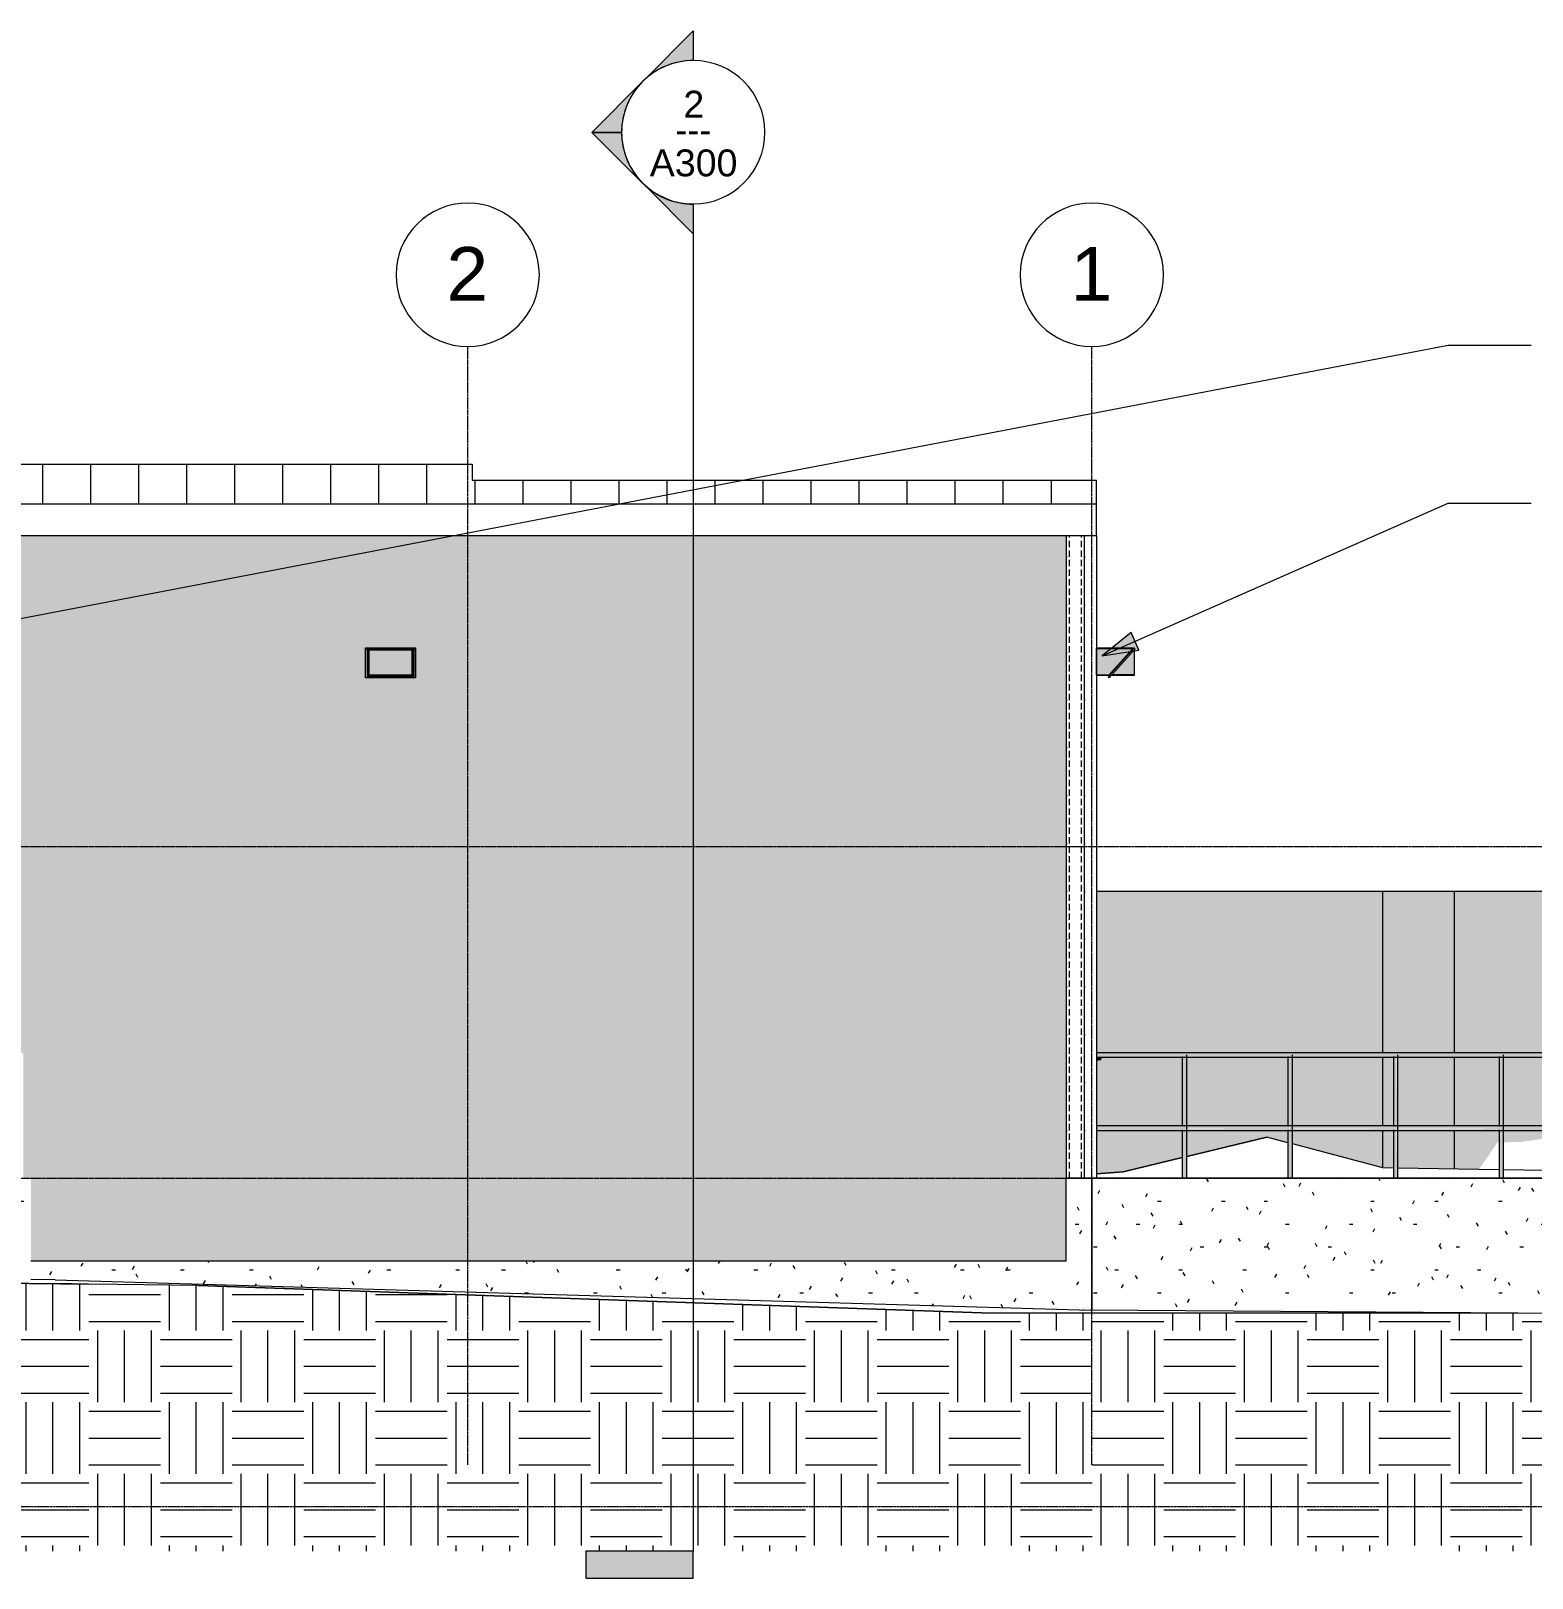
# Model space of a CAD drawing. Header units: inches. Extents: x -4221 to 4014, y -195 to 396.
# Drawn here: x 2982 to 3484, y -134 to 384 of the extents above; entities that cross this region are included whole.
import ezdxf

# ---------------------------------------------------------------- set-up
doc = ezdxf.new("R2010")
doc.units = ezdxf.units.IN
doc.header["$MEASUREMENT"] = 0
doc.linetypes.add('Aligning Line 1_8_', pattern=[0.25, 0.125, -0.125])
doc.linetypes.add('Grid Line 1_2_', pattern=[0.875, 0.5, -0.125, 0.125, -0.125])
for name, color, linetype, lineweight in [('A-DOOR', 31, 'Continuous', 9), ('A-FLOR-HRAL', 11, 'Continuous', 9), ('A-FLOR-LEVL', 51, 'Continuous', 9), ('A-ROOF', 132, 'Continuous', 13), ('A-ROOF-PATT', 132, 'Continuous', 9), ('A-WALL', 113, 'Continuous', 13), ('A-WALL-PATT', 111, 'Continuous', 20), ('C-TOPO', 7, 'Continuous', 9), ('E-LITE-EQPM', 33, 'Continuous', 9), ('G-ANNO-SYMB', 111, 'Aligning Line 1_8_', 9), ('G-ANNO-TEXT', 231, 'Continuous', 9), ('S-FNDN', 32, 'Continuous', 13), ('S-GRID', 1, 'Continuous', 9), ('S-GRID-IDEN', 1, 'Continuous', 9)]:
    doc.layers.add(name, color=color, linetype=linetype, lineweight=lineweight)
doc.styles.add('Arial', font='arial.ttf', dxfattribs={"height": 18})
doc.styles.add('Arial_1', font='arial.ttf', dxfattribs={"height": 9})
doc.styles.add('Century Gothic_1', font='', dxfattribs={"height": 9})
doc.styles.get('Century Gothic_1').set_extended_font_data('Century Gothic')
pattern_1 = [(0, (1273.043, 0), (30.72, 7.68), [1.267, -21.773, 1.267, -21.773, -122.88]), (0, (1273.043, 0), (30.72, 7.68), [-46.08, 1.267, -44.813, 1.267, -21.773, -53.76]), (0, (1273.043, 0), (30.72, 7.68), [-115.2, 1.267, -14.093, 1.267, -37.133]), (120, (1284.563, 3.84), (-22.011075, 22.7643), [1.267, -21.773, 1.267, -21.773, -122.88]), (120, (1284.563, 3.84), (-22.011075, 22.7643), [-46.08, 1.267, -44.813, 1.267, -21.773, -53.76]), (120, (1284.563, 3.84), (-22.011075, 22.7643), [-115.2, 1.267, -14.093, 1.267, -37.133]), (240, (1288.403, 19.2), (-8.708925, -30.4443), [1.267, -21.773, 1.267, -21.773, -122.88]), (240, (1288.403, 19.2), (-8.708925, -30.4443), [-46.08, 1.267, -44.813, 1.267, -21.773, -53.76]), (240, (1288.403, 19.2), (-8.708925, -30.4443), [-115.2, 1.267, -14.093, 1.267, -37.133])]
pattern_2 = [(90, (2854.442, 0), (-16, 1e-15), [16, 0, 0, 0]), (90, (2848.442, 0), (-16, 1e-15), [16, 0, 0, 0]), (90, (2849.442, 0), (-16, 1e-15), [2.143, -13.857]), (90, (2843.442, 0), (-16, 1e-15), [16, 0, 0, 0]), (90, (2849.442, 3.214), (-16, 1e-15), [2.143, -13.857]), (90, (2849.442, 6.429), (-16, 1e-15), [2.143, -13.857]), (90, (2849.442, 9.643), (-16, 1e-15), [2.143, -13.857]), (90, (2849.442, 12.857), (-16, 1e-15), [2.143, -13.857]), (90, (2853.442, 0), (-16, 1e-15), [2.143, -13.857]), (90, (2853.442, 3.214), (-16, 1e-15), [2.143, -13.857]), (90, (2853.442, 6.429), (-16, 1e-15), [2.143, -13.857]), (90, (2853.442, 9.643), (-16, 1e-15), [2.143, -13.857]), (90, (2853.442, 12.857), (-16, 1e-15), [2.143, -13.857])]

# ---------------------------------------------------------------- blocks, each defined once
blk = doc.blocks.new('Railing - Lapeyre - 1 1_2_ Post-V28-BUILDING ELEVATION - NORTH')
at = {"layer": 'A-FLOR-HRAL'}
h = blk.add_hatch(color=256, dxfattribs=at)
h.paths.add_polyline_path([(3599.01, 16.75), (3598.99, 41.24), (3598.42, 40.71), (3598.12, 40.52), (3597.99, 40.5), (3598.01, 17.5), (3598.14, 17.47), (3598.45, 17.27), (3598.91, 16.85)], flags=0)
h.paths.add_polyline_path([(3598.78, 0), (3599.01, 0), (3598.99, 16.74), (3598.42, 16.21), (3598.08, 16.01), (3597.99, 16), (3598.03, 0), (3598.62, 0)], flags=0)
h = blk.add_hatch(color=256, dxfattribs=at)
h.paths.add_polyline_path([(3599.01, 16.75), (3599.42, 17.28), (3599.48, 17.5), (3599.48, 40.6), (3599.32, 40.87), (3599.01, 41.24), (3599.01, 16.93)], flags=0)
h.paths.add_polyline_path([(3599.04, 0), (3599.48, 0), (3599.45, 16.16), (3599.32, 16.37), (3599.01, 16.74), (3599.01, 0)], flags=0)
for p, q in [((3597.99, 40.73), (3597.99, 17.27)), ((3599.49, 0), (3599.49, 41.25)), ((3597.99, 16.23), (3597.99, 0))]:
    blk.add_line(p, q, dxfattribs=at)
blk = doc.blocks.new('Railing - Lapeyre - 1 1_2_ Post-V29-BUILDING ELEVATION - NORTH')
at = {"layer": 'A-FLOR-HRAL'}
h = blk.add_hatch(color=256, dxfattribs=at)
h.paths.add_polyline_path([(3775.79, 16.75), (3775.79, 41.25), (3775.22, 40.72), (3774.88, 40.51), (3774.78, 40.5), (3774.8, 17.5), (3774.92, 17.47), (3775.3, 17.21), (3775.69, 16.85)], flags=0)
h.paths.add_polyline_path([(3774.82, 0), (3775.79, 0), (3775.79, 16.75), (3775.22, 16.22), (3774.87, 16.01), (3774.78, 16), (3774.81, 0)], flags=0)
h = blk.add_hatch(color=256, dxfattribs=at)
h.paths.add_polyline_path([(3775.79, 16.75), (3776.21, 17.28), (3776.27, 17.5), (3776.23, 40.67), (3776.11, 40.87), (3775.79, 41.25), (3775.79, 16.86)], flags=0)
h.paths.add_polyline_path([(3776.27, 0), (3776.27, 0), (3776.23, 16.17), (3776.11, 16.37), (3775.79, 16.75), (3775.83, 0), (3776.26, 0)], flags=0)
for p, q in [((3774.77, 40.73), (3774.77, 17.27)), ((3776.27, 0), (3776.27, 41.25)), ((3774.77, 16.23), (3774.77, 0))]:
    blk.add_line(p, q, dxfattribs=at)
blk = doc.blocks.new('Railing - Lapeyre - 1 1_2_ Post-V30-BUILDING ELEVATION - NORTH')
at = {"layer": 'A-FLOR-HRAL'}
for points in [[(4057.91, -10), (4058.65, -10), (4058.64, 41.24), (4058.08, 40.72), (4057.77, 40.53), (4057.63, 40.5), (4057.65, 17.5), (4057.8, 17.46), (4058.08, 17.28), (4058.64, 16.76), (4058.64, 16.74), (4058.08, 16.22), (4057.73, 16.01), (4057.63, 15.99), (4057.63, -10), (4057.77, -10)], [(4058.96, -10), (4059.12, -10), (4059.12, 41.25), (4058.65, 41.25), (4058.65, -10), (4058.82, -10)]]:
    blk.add_hatch(color=256, dxfattribs=at).paths.add_polyline_path(points, flags=0)
for p, q in [((4057.63, 40.73), (4057.63, 17.27)), ((4058.65, 41.25), (4059.12, 41.25)), ((4059.13, -10), (4059.13, 41.25)), ((4057.63, 16.23), (4057.63, -10)), ((4058.65, -10), (4057.63, -10)), ((4059.12, -10), (4058.65, -10))]:
    blk.add_line(p, q, dxfattribs=at)
blk = doc.blocks.new('Railing - Railing-1341484-BUILDING ELEVATION - NORTH')
at = {"layer": 'A-FLOR-HRAL'}
blk.add_hatch(color=256, dxfattribs=at).paths.add_polyline_path([(4051.05, 41.25), (4058.65, 41.25), (4058.61, 41.63), (4058.51, 41.9), (4058.38, 42), (3569.2, 41.97), (3569.2, 41.25), (4040.6, 41.25)], flags=0)
h = blk.add_hatch(color=256, dxfattribs=at)
h.paths.add_polyline_path([(3569.2, 40.5), (3598.13, 40.53), (3598.44, 40.73), (3599.01, 41.25), (3569.2, 41.25), (3569.2, 40.53)], flags=0)
h.paths.add_polyline_path([(3634.37, 41.25), (3599.02, 41.24), (3599.43, 40.71), (3599.48, 40.5), (3633.49, 40.53), (3633.8, 40.73), (3634.34, 41.22)], flags=0)
h.paths.add_polyline_path([(3669.72, 41.25), (3634.39, 41.22), (3634.78, 40.72), (3634.84, 40.5), (3668.85, 40.53), (3669.16, 40.73), (3669.68, 41.21)], flags=0)
h.paths.add_polyline_path([(3705.08, 41.25), (3669.76, 41.21), (3670.14, 40.72), (3670.2, 40.5), (3704.2, 40.53), (3704.51, 40.73), (3705.02, 41.19)], flags=0)
h.paths.add_polyline_path([(3740.44, 41.25), (3705.08, 41.25), (3705.49, 40.72), (3705.55, 40.5), (3739.56, 40.53), (3739.87, 40.73), (3740.37, 41.18)], flags=0)
h.paths.add_polyline_path([(3775.79, 41.25), (3740.44, 41.25), (3740.85, 40.72), (3740.91, 40.5), (3774.92, 40.53), (3775.22, 40.72), (3775.71, 41.17)], flags=0)
h.paths.add_polyline_path([(3811.15, 41.25), (3775.79, 41.25), (3776.21, 40.72), (3776.27, 40.5), (3810.27, 40.53), (3810.65, 40.78), (3811.06, 41.15)], flags=0)
h.paths.add_polyline_path([(3846.51, 41.25), (3811.15, 41.25), (3811.57, 40.72), (3811.62, 40.5), (3845.63, 40.53), (3846.01, 40.79), (3846.4, 41.14)], flags=0)
h.paths.add_polyline_path([(3879.78, 40.5), (3880.99, 40.53), (3881.36, 40.78), (3881.86, 41.25), (3846.51, 41.25), (3846.92, 40.72), (3846.98, 40.5), (3878.59, 40.5)], flags=0)
h.paths.add_polyline_path([(3882.34, 40.5), (3916.35, 40.53), (3916.7, 40.76), (3917.22, 41.25), (3881.86, 41.25), (3882.28, 40.72), (3882.34, 40.51)], flags=0)
h.paths.add_polyline_path([(3952.58, 41.25), (3917.22, 41.25), (3917.64, 40.72), (3917.7, 40.5), (3951.73, 40.54), (3952.05, 40.75), (3952.43, 41.1)], flags=0)
h.paths.add_polyline_path([(3987.94, 41.25), (3952.58, 41.25), (3952.99, 40.72), (3953.05, 40.5), (3987.08, 40.54), (3987.39, 40.74), (3987.77, 41.08)], flags=0)
h.paths.add_polyline_path([(4023.29, 41.25), (3987.94, 41.25), (3988.35, 40.72), (3988.41, 40.5), (4022.43, 40.53), (4022.73, 40.73), (4023.12, 41.07)], flags=0)
h.paths.add_polyline_path([(4056.57, 40.5), (4057.77, 40.53), (4058.08, 40.72), (4058.46, 41.06), (4058.53, 41.25), (4023.29, 41.25), (4023.71, 40.72), (4023.77, 40.5), (4051.05, 40.5)], flags=0)
h.paths.add_polyline_path([(4058.46, 41.06), (4058.64, 41.25), (4058.53, 41.25)], flags=0)
h = blk.add_hatch(color=256, dxfattribs=at)
h.paths.add_polyline_path([(3599.01, 16.75), (3598.43, 17.28), (3598.13, 17.47), (3597.99, 17.5), (3569.2, 17.47), (3569.2, 16.75), (3598.88, 16.75)], flags=0)
h.paths.add_polyline_path([(3634.37, 16.75), (3633.79, 17.28), (3633.49, 17.47), (3633.34, 17.5), (3599.48, 17.47), (3599.47, 17.39), (3599.31, 17.11), (3599.01, 16.75), (3634.24, 16.75)], flags=0)
h.paths.add_polyline_path([(3669.72, 16.75), (3669.15, 17.28), (3668.85, 17.47), (3668.7, 17.5), (3634.84, 17.46), (3634.83, 17.38), (3634.66, 17.1), (3634.37, 16.75), (3669.55, 16.75)], flags=0)
h.paths.add_polyline_path([(3705.08, 16.75), (3704.51, 17.28), (3704.14, 17.49), (3704.06, 17.5), (3670.2, 17.46), (3670.18, 17.37), (3670.01, 17.09), (3669.72, 16.75), (3704.96, 16.75)], flags=0)
h.paths.add_polyline_path([(3740.44, 16.75), (3739.86, 17.28), (3739.5, 17.49), (3739.47, 17.5), (3705.55, 17.47), (3705.53, 17.37), (3705.35, 17.07), (3705.08, 16.75), (3740.31, 16.75)], flags=0)
h.paths.add_polyline_path([(3775.79, 16.75), (3775.22, 17.28), (3774.86, 17.49), (3774.82, 17.5), (3740.91, 17.47), (3740.89, 17.36), (3740.75, 17.13), (3740.44, 16.75), (3775.67, 16.75)], flags=0)
h.paths.add_polyline_path([(3811.15, 16.75), (3810.58, 17.28), (3810.23, 17.49), (3810.13, 17.5), (3776.27, 17.47), (3776.24, 17.35), (3776.11, 17.13), (3775.79, 16.75), (3811.03, 16.75)], flags=0)
h.paths.add_polyline_path([(3846.51, 16.75), (3845.93, 17.28), (3845.59, 17.49), (3845.49, 17.5), (3811.62, 17.47), (3811.59, 17.34), (3811.46, 17.13), (3811.15, 16.75), (3846.38, 16.75)], flags=0)
h.paths.add_polyline_path([(3866.23, 16.75), (3881.86, 16.75), (3881.29, 17.28), (3880.95, 17.48), (3880.84, 17.5), (3846.98, 17.47), (3846.95, 17.33), (3846.82, 17.13), (3846.51, 16.75), (3852.46, 16.75)], flags=0)
h.paths.add_polyline_path([(3917.22, 16.75), (3916.65, 17.28), (3916.32, 17.48), (3916.2, 17.5), (3882.34, 17.47), (3882.3, 17.32), (3882.18, 17.13), (3881.86, 16.75), (3917.1, 16.75)], flags=0)
h.paths.add_polyline_path([(3952.58, 16.75), (3952, 17.28), (3951.68, 17.48), (3951.56, 17.5), (3917.7, 17.47), (3917.65, 17.31), (3917.53, 17.13), (3917.22, 16.75), (3952.46, 16.75)], flags=0)
h.paths.add_polyline_path([(3987.94, 16.75), (3987.34, 17.3), (3987.05, 17.48), (3986.91, 17.5), (3953.05, 17.47), (3953.01, 17.31), (3952.89, 17.13), (3952.58, 16.75), (3987.81, 16.75)], flags=0)
h.paths.add_polyline_path([(4023.29, 16.75), (4022.71, 17.29), (4022.41, 17.48), (4022.27, 17.5), (3988.41, 17.47), (3988.36, 17.3), (3988.25, 17.13), (3987.94, 16.75), (4023.17, 16.75)], flags=0)
h.paths.add_polyline_path([(4056.28, 16.75), (4058.64, 16.76), (4058.08, 17.28), (4057.77, 17.47), (4057.63, 17.5), (4023.77, 17.47), (4023.76, 17.4), (4023.61, 17.13), (4023.29, 16.75), (4051.05, 16.75)], flags=0)
h = blk.add_hatch(color=256, dxfattribs=at)
h.paths.add_polyline_path([(3569.2, 16), (3598.13, 16.03), (3598.43, 16.22), (3599.01, 16.75), (3569.2, 16.75), (3569.2, 16.03)], flags=0)
h.paths.add_polyline_path([(3634.37, 16.75), (3599.02, 16.74), (3599.43, 16.21), (3599.48, 16), (3633.49, 16.03), (3633.79, 16.22), (3634.34, 16.72)], flags=0)
h.paths.add_polyline_path([(3669.72, 16.75), (3634.39, 16.72), (3634.78, 16.22), (3634.84, 16), (3668.85, 16.03), (3669.15, 16.22), (3669.68, 16.71)], flags=0)
h.paths.add_polyline_path([(3705.08, 16.75), (3669.76, 16.71), (3670.14, 16.22), (3670.2, 16), (3704.2, 16.03), (3704.51, 16.22), (3705.02, 16.69)], flags=0)
h.paths.add_polyline_path([(3740.44, 16.75), (3705.08, 16.75), (3705.49, 16.22), (3705.55, 16), (3739.56, 16.03), (3739.86, 16.22), (3740.37, 16.68)], flags=0)
h.paths.add_polyline_path([(3747.42, 16), (3774.92, 16.03), (3775.22, 16.22), (3775.79, 16.75), (3740.44, 16.75), (3740.85, 16.22), (3740.91, 16), (3744.94, 16)], flags=0)
h.paths.add_polyline_path([(3811.15, 16.75), (3775.79, 16.75), (3776.21, 16.22), (3776.27, 16), (3810.27, 16.03), (3810.65, 16.28), (3811.06, 16.65)], flags=0)
h.paths.add_polyline_path([(3846.51, 16.75), (3811.15, 16.75), (3811.57, 16.22), (3811.62, 16), (3845.63, 16.03), (3846.01, 16.29), (3846.4, 16.64)], flags=0)
h.paths.add_polyline_path([(3881.86, 16.75), (3846.51, 16.75), (3846.92, 16.22), (3846.98, 16), (3880.99, 16.03), (3881.36, 16.28), (3881.74, 16.63)], flags=0)
h.paths.add_polyline_path([(3917.22, 16.75), (3881.86, 16.75), (3882.28, 16.22), (3882.34, 16), (3916.35, 16.03), (3916.7, 16.26), (3917.09, 16.61)], flags=0)
h.paths.add_polyline_path([(3952.58, 16.75), (3917.22, 16.75), (3917.64, 16.22), (3917.7, 16), (3951.73, 16.04), (3952.05, 16.25), (3952.43, 16.6)], flags=0)
h.paths.add_polyline_path([(3987.94, 16.75), (3952.58, 16.75), (3952.99, 16.22), (3953.05, 16), (3987.08, 16.04), (3987.39, 16.24), (3987.77, 16.58)], flags=0)
h.paths.add_polyline_path([(4023.29, 16.75), (3987.94, 16.75), (3988.35, 16.22), (3988.41, 16), (4022.43, 16.03), (4022.73, 16.23), (4023.12, 16.57)], flags=0)
h.paths.add_polyline_path([(4042.1, 16), (4057.77, 16.03), (4058.08, 16.22), (4058.64, 16.74), (4058.64, 16.75), (4023.29, 16.75), (4023.71, 16.22), (4023.77, 16), (4040.6, 16)], flags=0)
for p, q in [((4058.38, 42), (3569.2, 42)), ((3569.2, 40.5), (4058.38, 40.5)), ((4058.38, 17.5), (3569.2, 17.5)), ((3569.2, 16), (4058.38, 16))]:
    blk.add_line(p, q, dxfattribs=at)
blk.add_ellipse((4058.38, 41.25), major_axis=(0, 0.75), ratio=0.36194, start_param=4.712389, end_param=6.283185, dxfattribs=at)
for name, p in [('Railing - Lapeyre - 1 1_2_ Post-V28-BUILDING ELEVATION - NORTH', (0, 0)), ('Railing - Lapeyre - 1 1_2_ Post-V28-BUILDING ELEVATION - NORTH', (35.36, 0)), ('Railing - Lapeyre - 1 1_2_ Post-V28-BUILDING ELEVATION - NORTH', (70.71, 0)), ('Railing - Lapeyre - 1 1_2_ Post-V28-BUILDING ELEVATION - NORTH', (106.07, 0)), ('Railing - Lapeyre - 1 1_2_ Post-V28-BUILDING ELEVATION - NORTH', (141.43, 0)), ('Railing - Lapeyre - 1 1_2_ Post-V29-BUILDING ELEVATION - NORTH', (0, 0)), ('Railing - Lapeyre - 1 1_2_ Post-V29-BUILDING ELEVATION - NORTH', (35.36, 0)), ('Railing - Lapeyre - 1 1_2_ Post-V29-BUILDING ELEVATION - NORTH', (70.71, 0)), ('Railing - Lapeyre - 1 1_2_ Post-V28-BUILDING ELEVATION - NORTH', (282.86, 0)), ('Railing - Lapeyre - 1 1_2_ Post-V28-BUILDING ELEVATION - NORTH', (318.21, 0)), ('Railing - Lapeyre - 1 1_2_ Post-V29-BUILDING ELEVATION - NORTH', (176.79, 0)), ('Railing - Lapeyre - 1 1_2_ Post-V29-BUILDING ELEVATION - NORTH', (212.14, 0)), ('Railing - Lapeyre - 1 1_2_ Post-V29-BUILDING ELEVATION - NORTH', (247.5, 0)), ('Railing - Lapeyre - 1 1_2_ Post-V30-BUILDING ELEVATION - NORTH', (0, 0))]:
    blk.add_blockref(name, p)
blk = doc.blocks.new('Door-Passage-Single-Flush - 36_ x 80_-V34-BUILDING ELEVATION - NORTH')
at = {"layer": 'A-DOOR'}
for points in [[(3569.2, 40), (3569.7, 40), (3569.7, 40.39), (3569.2, 40.36), (3569.2, 40.06)], [(3569.2, 39.61), (3569.7, 39.62), (3569.7, 40), (3569.2, 39.96), (3569.2, 39.61)], [(3569.84, 40), (3569.91, 40.04), (3569.95, 40.17), (3570.03, 40.3), (3570.19, 40.38), (3569.79, 40.36), (3569.7, 40.34), (3569.7, 40), (3569.83, 40)], [(3570.07, 39.61), (3570.11, 39.62), (3570.09, 39.66), (3569.91, 39.9), (3569.9, 40), (3569.7, 40), (3569.7, 39.62), (3569.86, 39.63), (3570.04, 39.61)], [(3570.29, 39.61), (3570.43, 39.64), (3570.58, 39.75), (3570.67, 39.9), (3570.67, 40.1), (3570.49, 40.34), (3570.19, 40.38), (3570.01, 40.28), (3569.91, 40.1), (3569.95, 39.8), (3570.19, 39.62), (3570.26, 39.61)]]:
    blk.add_hatch(color=256, dxfattribs=at).paths.add_polyline_path(points, flags=0)
for p, q in [((3569.7, 40.39), (3569.2, 40.39)), ((3569.2, 39.61), (3569.7, 39.61))]:
    blk.add_line(p, q, dxfattribs=at)
at = {"layer": 'A-DOOR', "flags": 128}
for points in [[(3569.7, 40.39), (3569.72, 40.39), (3569.75, 40.39), (3569.77, 40.39), (3569.79, 40.39), (3569.82, 40.39), (3569.84, 40.39), (3569.86, 40.39), (3569.89, 40.39), (3569.91, 40.39), (3569.93, 40.39), (3569.95, 40.39), (3569.97, 40.39), (3569.99, 40.39), (3570.01, 40.39), (3570.03, 40.39), (3570.05, 40.39), (3570.07, 40.39), (3570.09, 40.39), (3570.11, 40.39), (3570.12, 40.39), (3570.14, 40.39), (3570.15, 40.39), (3570.17, 40.39), (3570.18, 40.39)], [(3570.2, 39.61), (3570.19, 39.61), (3570.17, 39.61), (3570.16, 39.61), (3570.14, 39.61), (3570.13, 39.61), (3570.11, 39.61), (3570.09, 39.61), (3570.08, 39.61), (3570.06, 39.61), (3570.04, 39.61), (3570.02, 39.61), (3570, 39.61), (3569.98, 39.61), (3569.96, 39.61), (3569.94, 39.61), (3569.91, 39.61), (3569.89, 39.61), (3569.87, 39.61), (3569.85, 39.61), (3569.82, 39.61), (3569.8, 39.61), (3569.78, 39.61), (3569.75, 39.61), (3569.73, 39.61), (3569.71, 39.61), (3569.7, 39.61)], [(3570.34, 40.39), (3570.35, 40.39), (3570.37, 40.39), (3570.38, 40.38), (3570.4, 40.38), (3570.41, 40.37), (3570.43, 40.37), (3570.44, 40.36)], [(3570.53, 39.69), (3570.52, 39.68), (3570.5, 39.67), (3570.49, 39.66), (3570.48, 39.65), (3570.46, 39.65), (3570.45, 39.64), (3570.43, 39.63)], [(3570.6, 40.24), (3570.61, 40.23), (3570.62, 40.21), (3570.63, 40.2), (3570.64, 40.19), (3570.64, 40.17), (3570.65, 40.16), (3570.66, 40.14)], [(3570.65, 39.85), (3570.65, 39.83), (3570.64, 39.82), (3570.63, 39.8), (3570.62, 39.79), (3570.61, 39.78), (3570.61, 39.76), (3570.6, 39.75)], [(3570.67, 40.1), (3570.67, 40.08), (3570.68, 40.07), (3570.68, 40.05), (3570.68, 40.04), (3570.68, 40.02), (3570.68, 40), (3570.68, 40)], [(3570.68, 40), (3570.68, 39.98), (3570.68, 39.97), (3570.68, 39.95), (3570.68, 39.94), (3570.68, 39.92), (3570.67, 39.91)]]:
    blk.add_lwpolyline(points, dxfattribs=at)
at = {"layer": 'A-DOOR'}
for start, end in [(0, 180), (180, 0)]:
    blk.add_arc((3570.29, 40), 0.394, start, end, dxfattribs=at)
blk = doc.blocks.new('Pathway_Cooper_Streetworks_WKP_Pak_Glass - Pathway_Cooper_Streetworks_WKP_Pak_Glass-V43-BUILDING ELEVATION - NORTH')
at = {"layer": 'E-LITE-EQPM'}
for points in [[(3341.27, 177.24), (3341.27, 177.56), (3324.52, 177.56), (3324.52, 177.24), (3340.27, 177.24)], [(3325.02, 167.9), (3325.22, 168.21), (3325.22, 176.87), (3325.02, 176.87), (3325.02, 168.21)], [(3340.27, 168.44), (3340.27, 176.83), (3325.52, 176.83), (3325.52, 168.44)], [(3340.77, 167.9), (3340.77, 176.87), (3340.56, 176.87), (3340.56, 168.21)], [(3325.22, 167.9), (3340.77, 167.9), (3340.56, 168.21), (3325.22, 168.21), (3325.02, 167.9)], [(3340.17, 168.34), (3340.56, 168.34), (3340.56, 168.44), (3325.22, 168.44), (3325.22, 168.34), (3325.52, 168.34)], [(3340.27, 168.28), (3340.56, 168.28), (3340.56, 168.34), (3325.22, 168.34), (3325.22, 168.28), (3340.25, 168.28)], [(3340.35, 168.21), (3340.56, 168.21), (3340.56, 168.28), (3325.22, 168.28), (3325.22, 168.21), (3340.27, 168.21)]]:
    blk.add_hatch(color=256, dxfattribs=at).paths.add_polyline_path(points, flags=0)
h = blk.add_hatch(color=256, dxfattribs=at)
h.paths.add_polyline_path([(3341.27, 167.52), (3341.27, 177.24), (3324.52, 177.24), (3324.52, 167.52), (3340.27, 167.52)], flags=0)
h.paths.add_polyline_path([(3340.77, 167.9), (3325.02, 167.9), (3325.02, 176.87), (3340.77, 176.87)], flags=0)
for p, q in [((3324.52, 177.56), (3341.27, 177.56)), ((3324.52, 177.24), (3324.52, 177.56)), ((3324.52, 177.24), (3341.27, 177.24)), ((3324.52, 167.52), (3324.52, 177.24)), ((3325.02, 176.87), (3325.02, 167.9)), ((3325.02, 176.87), (3340.77, 176.87)), ((3325.22, 176.87), (3325.22, 168.21)), ((3325.52, 168.44), (3325.52, 176.83)), ((3325.65, 176.83), (3325.52, 176.83)), ((3325.52, 168.44), (3325.52, 176.83)), ((3340.27, 176.83), (3325.52, 176.83)), ((3325.65, 176.83), (3325.65, 168.44)), ((3340.13, 168.44), (3340.13, 176.83)), ((3340.27, 176.83), (3340.13, 176.83)), ((3340.27, 176.83), (3340.27, 168.44)), ((3340.27, 176.83), (3340.27, 168.44)), ((3340.56, 168.21), (3340.56, 176.87)), ((3340.77, 167.9), (3340.77, 176.87)), ((3341.27, 177.56), (3341.27, 177.24)), ((3341.27, 177.24), (3341.27, 167.52)), ((3341.27, 167.52), (3324.52, 167.52)), ((3325.02, 167.9), (3325.22, 168.21)), ((3325.02, 167.9), (3340.77, 167.9)), ((3325.22, 168.44), (3325.52, 168.44)), ((3340.56, 168.34), (3325.22, 168.34)), ((3340.56, 168.34), (3325.22, 168.34)), ((3340.56, 168.28), (3325.22, 168.28)), ((3325.22, 168.21), (3340.56, 168.21)), ((3325.52, 168.44), (3325.65, 168.44)), ((3325.52, 168.44), (3340.27, 168.44)), ((3340.13, 168.44), (3340.27, 168.44)), ((3340.27, 168.44), (3340.56, 168.44)), ((3340.77, 167.9), (3340.56, 168.21))]:
    blk.add_line(p, q, dxfattribs=at)
blk = doc.blocks.new('Pathway_Cooper_Streetworks_WKP_Pak_Glass - Pathway_Cooper_Streetworks_WKP_Pak_Glass-V42-BUILDING ELEVATION - NORTH')
at = {"layer": 'E-LITE-EQPM'}
for points in [[(3028.2, 168.34), (3032.34, 168.34), (3032.43, 168.44), (3028.3, 168.44), (3028.3, 177.36), (3040.47, 177.36), (3040.56, 177.46), (3028.2, 177.46), (3028.2, 168.44)], [(3032.43, 168.44), (3040.47, 177.36), (3028.3, 177.36), (3028.3, 168.44), (3032.3, 168.44)], [(3032.5, 167.52), (3041.25, 177.24), (3040.88, 177.56), (3032.14, 167.85)], [(3032.43, 168.17), (3040.59, 177.24), (3040.47, 177.36), (3032.3, 168.29)], [(3040.59, 168.44), (3040.95, 168.44), (3040.95, 176.83), (3040.9, 176.85), (3033.32, 168.44), (3040.47, 168.44)]]:
    blk.add_hatch(color=256, dxfattribs=at).paths.add_polyline_path(points, flags=0)
for p, q in [((3040.56, 177.46), (3028.2, 177.46)), ((3028.3, 177.36), (3028.3, 168.44)), ((3040.47, 177.36), (3028.3, 177.36)), ((3028.3, 168.44), (3028.3, 177.36)), ((3028.3, 177.36), (3040.47, 177.36)), ((3040.88, 177.56), (3032.14, 167.85)), ((3040.47, 177.36), (3032.3, 168.29)), ((3032.5, 167.52), (3041.25, 177.24)), ((3040.47, 177.36), (3040.56, 177.46)), ((3040.59, 177.24), (3040.47, 177.36)), ((3040.85, 176.8), (3040.85, 168.54)), ((3041.25, 177.24), (3040.88, 177.56)), ((3040.95, 176.83), (3040.9, 176.85)), ((3040.95, 176.83), (3040.9, 176.85)), ((3040.95, 168.44), (3040.95, 176.83)), ((3040.95, 168.44), (3040.95, 176.83)), ((3028.2, 168.34), (3032.34, 168.34)), ((3028.3, 168.44), (3032.43, 168.44)), ((3032.43, 168.44), (3028.3, 168.44)), ((3032.14, 167.85), (3032.5, 167.52)), ((3032.3, 168.29), (3032.43, 168.17)), ((3033.32, 168.44), (3040.95, 168.44)), ((3033.32, 168.44), (3040.95, 168.44)), ((3040.85, 168.54), (3033.41, 168.54))]:
    blk.add_line(p, q, dxfattribs=at)
blk = doc.blocks.new('Section - 3_32_ x 3_8_-54337-BUILDING ELEVATION - NORTH')
at = {"layer": 'G-ANNO-SYMB', "linetype": 'Continuous'}
blk.add_hatch(color=256, dxfattribs=at).paths.add_polyline_path([(2512.89, -96), (2548.89, -96), (2548.89, -105), (2512.89, -105)], flags=0)
for p, q in [((2512.89, -96), (2512.89, -105)), ((2548.89, -96), (2512.89, -96)), ((2548.89, -105), (2548.89, -96)), ((2512.89, -105), (2548.89, -105))]:
    blk.add_line(p, q, dxfattribs=at)
blk = doc.blocks.new('Section - Section Head - Filled-22785-BUILDING ELEVATION - NORTH')
at = {"layer": 'G-ANNO-SYMB', "linetype": 'Continuous'}
h = blk.add_hatch(color=256, dxfattribs=at)
edge = h.paths.add_edge_path(flags=0)
edge.add_arc((2548.89, 276.13), 24.03, 90, 132.0784, ccw=False)
edge.add_line((2548.89, 300.16), (2548.89, 310.07))
edge.add_line((2548.89, 310.07), (2532.79, 293.97))
h = blk.add_hatch(color=256, dxfattribs=at)
edge = h.paths.add_edge_path(flags=0)
edge.add_line((2531.92, 293.1), (2514.95, 276.13))
edge.add_line((2514.95, 276.13), (2524.89, 276.13))
edge.add_arc((2548.89, 276.13), 24, 135, 180, ccw=False)
h = blk.add_hatch(color=256, dxfattribs=at)
edge = h.paths.add_edge_path(flags=0)
edge.add_arc((2548.89, 276.13), 24, 180, 225, ccw=False)
edge.add_line((2524.89, 276.13), (2514.95, 276.13))
edge.add_line((2514.95, 276.13), (2531.92, 259.16))
h = blk.add_hatch(color=256, dxfattribs=at)
edge = h.paths.add_edge_path(flags=0)
edge.add_line((2532.79, 258.3), (2548.89, 242.19))
edge.add_line((2548.89, 242.19), (2548.89, 252.1))
edge.add_arc((2548.89, 276.13), 24.03, 227.9216, 270, ccw=False)
for p, q in [((2532.79, 293.97), (2548.89, 310.07)), ((2548.89, 310.07), (2548.89, 300.16)), ((2514.95, 276.13), (2531.92, 293.1)), ((2524.89, 276.13), (2514.95, 276.13)), ((2531.92, 259.16), (2514.95, 276.13)), ((2514.95, 276.13), (2524.89, 276.13)), ((2548.89, 242.19), (2532.79, 258.3)), ((2548.89, 252.1), (2548.89, 242.19))]:
    blk.add_line(p, q, dxfattribs=at)
for centre, radius, start, end in [((2548.89, 276.16), 24, 90, 270), ((2548.89, 276.13), 24.03, 90, 132.0784), ((2548.89, 276.16), 24, 270, 90), ((2548.89, 276.13), 24, 135, 180), ((2548.89, 276.13), 24, 180, 225), ((2548.89, 276.13), 24.03, 227.9216, 270)]:
    blk.add_arc(centre, radius, start, end, dxfattribs=at)
blk = doc.blocks.new('Grid - Grid Head - Circle-50561-BUILDING ELEVATION - NORTH')
at = {"layer": 'S-GRID-IDEN'}
for start, end in [(0, 180), (180, 360)]:
    blk.add_arc((2877.2, 324), 24, start, end, dxfattribs=at)

msp = doc.modelspace()

# ---------------------------------------------------------------- hatches: boundary and pattern name
at = {"layer": 'A-ROOF-PATT'}
h = msp.add_hatch(dxfattribs=at)
h.set_pattern_fill('FP_24', color=9, style=0, pattern_type=2)
h.set_pattern_definition([(90, (-230.761, 464.157), (-16.082, 1e-15), [])])
h.paths.add_polyline_path([(1707.81706, 219.03905), (2874.69206, 219.03905), (2874.69206, 225.63259), (3338.44206, 225.63259), (3338.44206, 233.68468), (3129.44206, 233.68468), (3129.44206, 239.01801), (2797.44206, 239.01801), (2797.44206, 224.6352), (2786.81706, 224.6352), (2786.81706, 239.01801), (1566.44206, 239.01801), (1566.44206, 237.63489), (1568.44206, 237.63489), (1568.44206, 226.41246), (1509.02019, 226.41246), (1509.02019, 237.63489), (1511.02019, 237.64135), (1511.02019, 239.01801), (1354.69206, 239.01801), (1354.69206, 219.03905), (1635.80923, 219.03905)], flags=0)
at = {"layer": 'A-WALL-PATT', "lineweight": 9}
h = msp.add_hatch(dxfattribs=at)
h.set_pattern_fill('FP_26', color=9, style=0, pattern_type=2)
h.set_pattern_definition(pattern_2)
h.paths.add_polyline_path([(2991.54415, -27.63512), (3328.31706, -27.63512), (3328.31706, 215.13031), (2874.69206, 215.13031), (2874.69206, 208.53677), (2843.44206, 208.53677), (2843.44206, 42), (2978.63618, 41.97444), (2978.89926, 41.83645), (2978.97239, 41.78033), (2979.09158, 41.625), (2979.16651, 41.44411), (2979.19206, 41.05589), (2979.19206, 0), (2981.69206, 0), (2981.69206, -27.63512)], flags=0)
h.paths.add_polyline_path([(2843.44206, 0), (2872.21706, 0), (2872.21706, 16), (2843.44206, 16)], flags=0)
h.paths.add_polyline_path([(2873.71706, 0), (2906.79206, 0), (2906.79206, 16), (2873.71706, 16)], flags=0)
h.paths.add_polyline_path([(2977.69206, 0), (2977.69206, 16), (2977.44206, 16), (2977.44206, 0)], flags=0)
h.paths.add_polyline_path([(2908.29206, 0), (2941.36706, 0), (2941.36706, 16), (2908.29206, 16)], flags=0)
h.paths.add_polyline_path([(2975.94206, 0), (2975.94206, 16), (2942.86706, 16), (2942.86706, 0), (2973.67323, 0)], flags=0)
h.paths.add_polyline_path([(2906.79206, 17.5), (2906.79206, 40.5), (2873.71706, 40.5), (2873.71706, 17.5), (2890.05673, 17.5)], flags=0)
h.paths.add_polyline_path([(2848.24848, 17.5), (2872.21706, 17.5), (2872.21706, 40.5), (2843.44206, 40.5), (2843.44206, 17.5), (2845.98413, 17.5)], flags=0)
h.paths.add_polyline_path([(2908.29206, 17.5), (2941.36706, 17.5), (2941.36706, 40.5), (2908.29206, 40.5), (2908.29206, 30.15379)], flags=0)
h.paths.add_polyline_path([(2963.8015, 17.5), (2975.94206, 17.5), (2975.94206, 40.5), (2942.86706, 40.5), (2942.86706, 17.5), (2952.7691, 17.5)], flags=0)
h.paths.add_polyline_path([(2977.44206, 17.5), (2977.69206, 17.5), (2977.69206, 40.5), (2977.44206, 40.5), (2977.44206, 17.81935)], flags=0)
h.paths.add_polyline_path([(3093.75456, 167.52387), (3093.75456, 177.5633), (3110.50456, 177.5633), (3110.50456, 167.52387), (3094.25456, 167.52387)], flags=0)
h.paths.add_polyline_path([(3094.45797, 168.43845), (3094.75456, 168.43845), (3094.75456, 176.86617), (3094.45797, 176.82784), (3094.45797, 176.71501)], flags=0)
h.paths.add_polyline_path([(3109.50456, 168.43845), (3109.80116, 168.43845), (3109.80116, 176.86617), (3109.50456, 176.82784), (3109.50456, 176.49459)], flags=0)
h = msp.add_hatch(dxfattribs=at)
h.set_pattern_fill('FP_26', color=9, style=0, pattern_type=2)
h.set_pattern_definition(pattern_2)
h.paths.add_polyline_path([(3329.04335, 0), (3338.44206, 0), (3338.44206, 215.13031), (3328.31706, 215.13031), (3328.31706, 0)], flags=0)
h = msp.add_hatch(dxfattribs=at)
h.set_pattern_fill('FP_23', color=9, style=0, pattern_type=2)
h.set_pattern_definition(pattern_1)
h.paths.add_polyline_path([(3336.94206, -44.17381), (3336.94193, 0), (3328.31706, 0), (3328.31706, -27.63512), (3326.94206, -27.63512), (3326.94206, -43.89167), (3336.94193, -44.17381)], flags=0)
h = msp.add_hatch(dxfattribs=at)
h.set_pattern_fill('FP_29', color=9, style=0, pattern_type=2)
h.set_pattern_definition([(0, (1417.234, 0), (28.554, 7.68), [1.178, -20.238, 1.178, -20.238, -114.217]), (0, (1417.234, 0), (28.554, 7.68), [-42.831, 1.178, -41.653, 1.178, -20.238, -49.97]), (0, (1417.234, 0), (28.554, 7.68), [-107.078, 1.178, -13.099, 1.178, -34.515]), (118.22, (1427.942, 3.84), (-20.459206, 22.76452), [1.245, -21.399, 1.245, -21.399, -120.772]), (118.22, (1427.942, 3.84), (-20.459206, 22.76452), [-45.29, 1.245, -44.044, 1.245, -21.399, -52.838]), (118.22, (1427.942, 3.84), (-20.459206, 22.76452), [-113.224, 1.245, -13.851, 1.245, -36.496]), (241.78, (1431.511, 19.2), (-8.09482, -30.443907), [1.245, -21.399, 1.245, -21.399, -120.772]), (241.78, (1431.511, 19.2), (-8.09482, -30.443907), [-45.29, 1.245, -44.044, 1.245, -21.399, -52.838]), (241.78, (1431.511, 19.2), (-8.09482, -30.443907), [-113.224, 1.245, -13.851, 1.245, -36.496])])
h.paths.add_polyline_path([(3337.63433, -44.17851), (3558.98873, -37.09363), (3586.92683, -34.36671), (3724.65654, -42.30031), (3742.9305, -34.41194), (3807.64699, -29.71198), (3811.33925, -29.23976), (3811.33925, 0), (3336.94206, 0), (3336.94206, -44.17381)], flags=0)
h = msp.add_hatch(dxfattribs=at)
h.set_pattern_fill('FP_23', color=9, style=0, pattern_type=2)
h.set_pattern_definition(pattern_1)
h.paths.add_polyline_path([(2981.69206, -34.16566), (2981.69206, -6), (2971.69206, -6), (2971.69206, -34.11852), (2977.49711, -34.1155)], flags=0)
h = msp.add_hatch(dxfattribs=at)
h.set_pattern_fill('FP_23', color=9, style=0, pattern_type=2)
h.set_pattern_definition(pattern_1)
h.paths.add_polyline_path([(3326.94206, -43.89167), (3326.94206, -27.63512), (2981.69206, -27.63512), (2981.69206, -33.94109), (2991.54415, -34.05067), (3300.01249, -43.10153)], flags=0)
at = {"layer": 'C-TOPO'}
h = msp.add_hatch(dxfattribs=at)
h.set_pattern_fill('FP_27', color=256, style=0, pattern_type=2)
h.set_pattern_definition([(0, (1273.043, 0), (24, 24), [24, -24]), (0, (1273.043, 9), (24, 24), [24, -24]), (0, (1273.043, 18), (24, 24), [24, -24]), (90, (1276.043, 21), (-24, 24), [24, -24]), (90, (1285.043, 21), (-24, 24), [24, -24]), (90, (1294.043, 21), (-24, 24), [24, -24])])
h.paths.add_polyline_path([(2795.44206, -124.90771), (3893.45473, -124.90771), (3893.45473, -45.59844), (3545.82204, -45.59873), (3503.8478, -45.30654), (3391.75573, -45.19677), (3300.01232, -45.12917), (3037.63547, -35.89713), (3008.16631, -35.55335), (3000.88902, -35.52372), (2991.54415, -35.3465), (2949.82548, -34.84766), (2795.44206, -34.92814), (2795.44206, -68.52171)], flags=0)
at = {"layer": 'G-ANNO-TEXT'}
msp.add_hatch(color=256, dxfattribs=at).paths.add_polyline_path([(3340.38829, 174.91991), (3352.66646, 176.81337), (3350.07477, 182.69878)], flags=0)
at = {"layer": 'S-FNDN'}
h = msp.add_hatch(color=255, dxfattribs=at)
h.paths.add_polyline_path([(3338.44206, 1.43055), (3347.42802, 2.14981), (3367.22985, 6.92031), (3367.22985, 16), (3338.44206, 16), (3338.44206, 1.96079)], flags=0)
h.paths.add_polyline_path([(3434.41791, 3.43452), (3434.41791, 16), (3404.07809, 16), (3404.07809, 11.46758), (3434.41776, 3.43452)], flags=0)
h.paths.add_polyline_path([(3368.72102, 7.27955), (3395.51554, 13.73469), (3402.58692, 11.8624), (3402.58692, 16), (3368.72102, 16), (3368.72102, 13.73469)], flags=0)
h.paths.add_polyline_path([(3367.22985, 17.5), (3367.22985, 40.5), (3338.44206, 40.5), (3338.44206, 40.3937), (3339.67318, 40.35498), (3339.80707, 40.27839), (3339.90896, 40.1019), (3339.90896, 39.8981), (3339.73399, 39.67942), (3339.52868, 39.6063), (3339.03022, 39.64417), (3338.93813, 39.6063), (3338.44206, 39.6063), (3338.44206, 17.5), (3360.39954, 17.5)], flags=0)
h.paths.add_polyline_path([(3368.72102, 17.5), (3402.58692, 17.5), (3402.58692, 40.5), (3368.72102, 40.5), (3368.72102, 23.10554)], flags=0)
h.paths.add_polyline_path([(3412.65985, 17.5), (3434.41791, 17.5), (3434.41791, 40.5), (3404.07809, 40.5), (3404.07809, 17.5), (3407.43382, 17.5)], flags=0)
h.paths.add_polyline_path([(3339.11486, 39.67635), (3339.07732, 39.71612), (3339.109, 39.68055)], flags=0)
h.paths.add_polyline_path([(3434.41791, 42), (3434.41791, 96), (3338.44206, 96), (3338.44206, 42), (3433.56398, 42)], flags=0)
h = msp.add_hatch(color=255, dxfattribs=at)
h.paths.add_polyline_path([(3458.27867, 3.07245), (3458.27867, 16), (3439.43516, 16), (3439.43516, 3.35839), (3457.0238, 3.09149)], flags=0)
h.paths.add_polyline_path([(3437.94398, 3.38102), (3437.94398, 16), (3434.41791, 16), (3434.41791, 3.43452), (3434.70856, 3.43011)], flags=0)
h.paths.add_polyline_path([(3434.41791, 17.5), (3437.94398, 17.5), (3437.94398, 40.5), (3434.41791, 40.5), (3434.41791, 23.10554)], flags=0)
h.paths.add_polyline_path([(3458.27867, 17.5), (3458.27867, 40.5), (3439.43516, 40.5), (3439.43516, 17.5), (3454.4681, 17.5)], flags=0)
h.paths.add_polyline_path([(3434.41791, 42), (3458.27867, 42), (3458.27867, 96), (3434.41791, 96), (3434.41791, 44.25029)], flags=0)
h = msp.add_hatch(color=255, dxfattribs=at)
h.paths.add_polyline_path([(3466.54089, 2.94708), (3469.79213, 7.5737), (3472.69074, 12.01145), (3473.30105, 12.0092), (3473.30105, 16), (3458.27867, 16), (3458.27867, 3.07245), (3464.92017, 2.97167)], flags=0)
h.paths.add_polyline_path([(3474.79222, 12.00736), (3480.74322, 12.15132), (3485.46816, 12.82724), (3489.41566, 13.48297), (3496.51038, 14.0256), (3497.34385, 14.40127), (3503.70226, 14.41217), (3505.42404, 16), (3474.79222, 16), (3474.79222, 12.66256)], flags=0)
h.paths.add_polyline_path([(3470.33572, 17.5), (3473.30105, 17.5), (3473.30105, 40.5), (3458.27867, 40.5), (3458.27867, 17.5), (3470.1462, 17.5)], flags=0)
h.paths.add_polyline_path([(3474.79222, 17.5), (3506.58548, 17.5), (3507.14275, 18.25318), (3507.78629, 18.56947), (3508.65812, 19.29924), (3508.65812, 40.5), (3474.79222, 40.5), (3474.79222, 19.58141)], flags=0)
h.paths.add_polyline_path([(3510.14929, 22.39395), (3510.53904, 23.5934), (3511.07597, 26.40127), (3511.26004, 26.40127), (3511.26004, 40.5), (3510.14929, 40.5), (3510.14929, 23.10554)], flags=0)
h.paths.add_polyline_path([(3474.63461, 42), (3511.26004, 42), (3511.26004, 96), (3458.27867, 96), (3458.27867, 42), (3473.99038, 42)], flags=0)

# ---------------------------------------------------------------- linework, layer by layer
at = {"layer": 'A-FLOR-LEVL', "linetype": 'Grid Line 1_2_'}
for p, q in [((1121.02297, 111), (3990.12424, 111)), ((1121.02297, 0), (3990.12424, 0))]:
    msp.add_line(p, q, dxfattribs=at)
at = {"layer": 'A-ROOF', "lineweight": 9}
for p, q in [((2797.44206, 239.01801), (3129.44206, 239.01801)), ((3129.44206, 239.01801), (3129.44206, 233.68468)), ((3129.44206, 233.68468), (3338.44206, 233.68468)), ((3338.44206, 215.13031), (3338.44206, 233.68468)), ((3338.44206, 225.63259), (2874.69206, 225.63259)), ((2874.69206, 215.13031), (3338.44206, 215.13031))]:
    msp.add_line(p, q, dxfattribs=at)
at = {"layer": 'A-WALL', "lineweight": 9}
for p, q in [((3338.44206, 215.13031), (3338.44206, 0)), ((3338.44206, 0), (3328.31706, 0)), ((3328.31706, -27.63512), (3328.31706, 0)), ((2981.69206, -27.63512), (3328.31706, -27.63512))]:
    msp.add_line(p, q, dxfattribs=at)
at = {"layer": 'C-TOPO'}
for p, q in [((3368.71665, 7.2785), (3395.51554, 13.73469)), ((3395.51554, 13.73469), (3368.71665, 7.2785)), ((3402.58692, 11.8624), (3395.51554, 13.73469)), ((3402.58692, 11.8624), (3395.51554, 13.73469)), ((3434.41776, 3.43452), (3404.07371, 11.46874)), ((3434.41776, 3.43452), (3404.07371, 11.46874)), ((3347.42802, 2.14981), (3367.22985, 6.92031)), ((3367.22985, 6.92031), (3347.42802, 2.14981)), ((3338.44206, 1.43055), (3347.42802, 2.14981)), ((3347.42802, 2.14981), (3338.44206, 1.43055)), ((3437.94398, 3.38102), (3434.41776, 3.43452)), ((3473.30105, 2.84449), (3439.43078, 3.35845)), ((3502.50956, 2.40127), (3474.78785, 2.82193)), ((2991.54415, -35.3465), (2949.82548, -34.84766)), ((2949.82548, -34.84767), (2991.54423, -35.34651)), ((2989.81718, -34), (2981.69206, -33.94109)), ((2989.81718, -34), (3336.44206, -44.17041)), ((2995.28942, -35.39129), (2991.54415, -35.3465)), ((2991.54423, -35.34651), (2995.28947, -35.39129)), ((3000.88902, -35.52372), (2995.28942, -35.39129)), ((2995.28947, -35.39129), (3000.8892, -35.52373)), ((3010.49846, -35.56285), (3000.88902, -35.52372)), ((3010.49857, -35.56284), (3000.8892, -35.52373)), ((3037.63547, -35.89713), (3010.49846, -35.56285)), ((3037.63554, -35.89712), (3010.49857, -35.56284)), ((3300.01232, -45.12917), (3037.63547, -35.89713)), ((3037.63554, -35.89712), (3300.01249, -45.12917)), ((3446.44687, -45.23707), (3300.01232, -45.12917)), ((3300.01249, -45.12917), (3446.44706, -45.23707)), ((3336.77369, -44.17272), (3336.44206, -44.17041)), ((3503.8477, -45.30654), (3336.44206, -44.17041)), ((3503.8478, -45.30654), (3446.44687, -45.23707)), ((3503.8477, -45.30654), (3446.44706, -45.23707))]:
    msp.add_line(p, q, dxfattribs=at)
at = {"layer": 'G-ANNO-SYMB', "linetype": 'Continuous'}
msp.add_line((3203.47137, 326.11531), (3203.47137, -124.86426), dxfattribs=at)
at = {"layer": 'G-ANNO-SYMB'}
msp.add_line((1217.72673, -109.86125), (3893.45473, -109.86125), dxfattribs=at)
at = {"layer": 'G-ANNO-TEXT'}
for p, q in [((2744.80835, 142.71963), (3456.29543, 278.86464)), ((3456.29543, 278.86464), (3484.0954, 278.86464)), ((3340.38829, 174.91991), (3456.29543, 225.96072)), ((3456.29543, 225.96072), (3484.0954, 225.96072)), ((3350.07477, 182.69878), (3340.38829, 174.91991)), ((3352.66646, 176.81337), (3350.07477, 182.69878)), ((3340.38829, 174.91991), (3352.66646, 176.81337))]:
    msp.add_line(p, q, dxfattribs=at)
at = {"layer": 'S-FNDN', "lineweight": 9}
for p, q in [((3511.26004, 96), (3338.44206, 96)), ((3434.41791, 41.99475), (3434.41791, 96)), ((3458.27867, 96), (3458.27867, 41.99351)), ((3434.41791, 17.49475), (3434.41791, 40.5)), ((3458.27867, 40.5), (3458.27867, 17.49351)), ((3434.41791, 3.43449), (3434.41791, 16)), ((3458.27867, 16), (3458.27867, 3.07245)), ((3336.94206, 0), (3336.94206, -44.20061)), ((3811.33925, 0), (3338.44206, 0))]:
    msp.add_line(p, q, dxfattribs=at)
at = {"layer": 'S-GRID', "linetype": 'Grid Line 1_2_'}
for p, q in [((3127.94206, -96), (3127.94206, 278.4221)), ((3336.94206, -96), (3336.94206, 278.4221))]:
    msp.add_line(p, q, dxfattribs=at)

# ---------------------------------------------------------------- block references
at = {"layer": 'A-DOOR'}
msp.add_blockref('Door-Passage-Single-Flush - 36_ x 80_-V34-BUILDING ELEVATION - NORTH', (-230.76119, 0), dxfattribs=at)
at = {"layer": 'A-FLOR-HRAL'}
msp.add_blockref('Railing - Railing-1341484-BUILDING ELEVATION - NORTH', (-230.76119, 0), dxfattribs=at)
at = {"layer": 'E-LITE-EQPM'}
for name, p in [('Pathway_Cooper_Streetworks_WKP_Pak_Glass - Pathway_Cooper_Streetworks_WKP_Pak_Glass-V43-BUILDING ELEVATION - NORTH', (-230.76119, 0)), ('Pathway_Cooper_Streetworks_WKP_Pak_Glass - Pathway_Cooper_Streetworks_WKP_Pak_Glass-V42-BUILDING ELEVATION - NORTH', (310.23881, 0))]:
    msp.add_blockref(name, p, dxfattribs=at)
at = {"layer": 'G-ANNO-SYMB', "linetype": 'Continuous'}
for name, p in [('Section - Section Head - Filled-22785-BUILDING ELEVATION - NORTH', (654.57964, 73.9823)), ('Section - 3_32_ x 3_8_-54337-BUILDING ELEVATION - NORTH', (654.57964, -28.86426))]:
    msp.add_blockref(name, p, dxfattribs=at)
at = {"layer": 'S-GRID-IDEN'}
for p in [(250.73881, -21.5779), (459.73881, -21.5779)]:
    msp.add_blockref('Grid - Grid Head - Circle-50561-BUILDING ELEVATION - NORTH', p, dxfattribs=at)

# ---------------------------------------------------------------- texts
at = {"layer": 'G-ANNO-SYMB', "linetype": 'Continuous', "char_height": 9, "attachment_point": 1}
for s, insert, width, style in [('2', (3200.15039, 364.02395), 8.484, 'Arial_1'), ('---', (3197.49908, 355.51725), 15.453, 'Century Gothic_1'), ('A300', (3188.9063, 344.3877), 35.754, 'Arial_1')]:
    msp.add_mtext(s, dxfattribs=dict(at, insert=insert, width=width, style=style))
at = {"layer": 'S-GRID-IDEN', "char_height": 18, "width": 16.968, "attachment_point": 1, "style": 'Arial'}
for s, insert in [('2', (3120.81304, 311.71004)), ('1', (3329.81304, 311.71004))]:
    msp.add_mtext(s, dxfattribs=dict(at, insert=insert))

doc.saveas('drawing.dxf')
